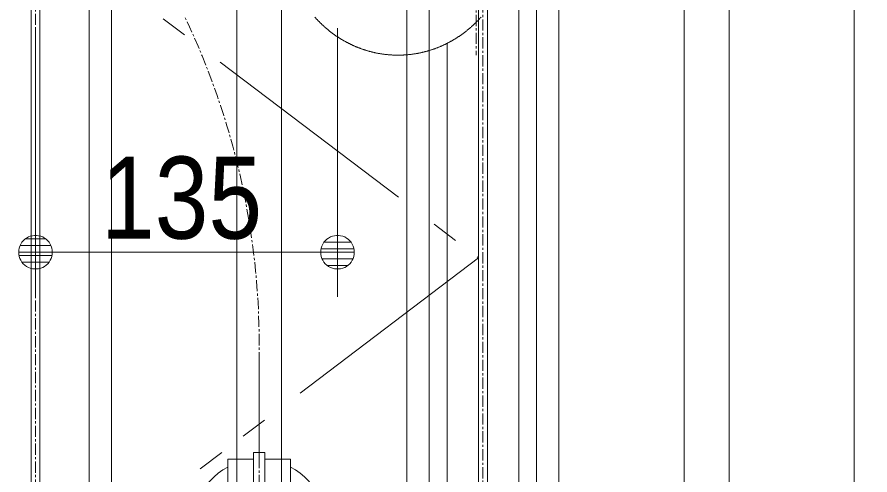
# Model space of a CAD drawing. Units: millimetres, scale not verified. Extents: x -6062 to 6062, y -3045 to 3045.
# Drawn here: x -4730.8 to -4349.5, y -1827 to -1622.5 of the extents above; entities that cross this region are included whole.
import ezdxf
from ezdxf.enums import TextEntityAlignment as Align

# ---------------------------------------------------------------- set-up
doc = ezdxf.new("R2010")
doc.units = ezdxf.units.MM
doc.header["$LTSCALE"] = 20
doc.linetypes.add('CHAIN1', pattern=[8, 5, -1, 1, -1])
doc.linetypes.add('DOUBLE_CHAIN1', pattern=[8.8, 5, -1, 0.6, -0.6, 0.6, -1])
for name, color, linetype, lineweight in [('0-1_5ボウル・キャビネット', 7, 'Continuous', 9), ('0-2_2寸法-1', 7, 'Continuous', 9), ('0-3_0', 7, 'Continuous', 9), ('0-5_4給排水', 7, 'Continuous', 9)]:
    doc.layers.add(name, color=color, linetype=linetype, lineweight=lineweight)
doc.styles.add('ＭＳ Ｐゴシック', font='')
doc.styles.get('ＭＳ Ｐゴシック').set_extended_font_data('MS PGothic')

# ---------------------------------------------------------------- blocks, each defined once
blk = doc.blocks.new('止水栓_正面_W100')
at = {"layer": '0-5_4給排水', "linetype": 'CHAIN1'}
for p, q in [((-2000, -1400), (-2000, 1400)), ((2000, -1400), (2000, 1400)), ((-3300, 0), (3300, 0))]:
    blk.add_line(p, q, dxfattribs=at)
at = {"layer": '0-5_4給排水'}
for p, q in [((-2200, 600), (-2200, 1200)), ((-1800, 600), (-1800, 1200)), ((1800, 600), (1800, 1200)), ((2200, 600), (2200, 1200))]:
    blk.add_line(p, q, dxfattribs=at)
for points in [[(-2050, 295.8), (-2050, 660), (-1950, 660), (-1950, 295.8)], [(1950, 295.8), (1950, 660), (2050, 660), (2050, 295.8)], [(-2050, 360), (-2180, 360), (-2180, 240)], [(-1820, 240), (-1820, 360), (-1950, 360)], [(1950, 360), (1820, 360), (1820, 240)], [(2180, 240), (2180, 360), (2050, 360)]]:
    blk.add_lwpolyline(points, dxfattribs=at)
for points in [[(-2050, 360), (-2280, 360), (-2280, 600), (-2050, 600)], [(-1720, 360), (-1950, 360), (-1950, 600), (-1720, 600)], [(1950, 360), (1720, 360), (1720, 600), (1950, 600)], [(2280, 360), (2050, 360), (2050, 600), (2280, 600)]]:
    blk.add_lwpolyline(points, close=True, dxfattribs=at)
for centre in [(-2000, 0), (2000, 0)]:
    blk.add_circle(centre, 300, dxfattribs=at)
for centre in [(-2000, 0), (2000, 0)]:
    blk.add_arc(centre, 600, 117.81814, 62.18186, dxfattribs=at)
blk = doc.blocks.new('グループ-20')
at = {"layer": '0-5_4給排水', "linetype": 'CHAIN1'}
blk.add_lwpolyline([(-56700, -36400), (-56700, -35542.6), (-56700, -35378.1)], dxfattribs=at)
blk.add_arc((-63482.5, -35378.1), 6782.5, 0, 25.57879, dxfattribs=at)
at = {"layer": '0-5_4給排水'}
blk.add_blockref('止水栓_正面_W100', (-58700, -37000), dxfattribs=at)
blk = doc.blocks.new('グループ-23')
at = {"layer": '0-1_5ボウル・キャビネット'}
for points in [[(-62660, -28600), (-54740, -28600), (-54740, -40600), (-62660, -40600)], [(-46740, -40600), (-54660, -40600), (-54660, -28600), (-46740, -28600)]]:
    blk.add_lwpolyline(points, close=True, dxfattribs=at)
blk = doc.blocks.new('グループ-24')
at = {"layer": '0-1_5ボウル・キャビネット'}
for p, q in [((-58740, -28600), (-58740, -40600)), ((-58660, -28600), (-58660, -40600)), ((-58220, -28600), (-58220, -40600)), ((-58020, -28600), (-58020, -40600)), ((-56900, -28600), (-56900, -40600)), ((-56500, -28600), (-56500, -40600)), ((-55380, -28600), (-55380, -40600)), ((-55180, -28600), (-55180, -40600)), ((-54220, -28600), (-54220, -40600)), ((-54020, -28600), (-54020, -40600)), ((-52900, -28600), (-52900, -40600)), ((-52500, -28600), (-52500, -40600)), ((-51380, -28600), (-51380, -40600))]:
    blk.add_line(p, q, dxfattribs=at)
blk = doc.blocks.new('グループ-25')
at = {"layer": '0-1_5ボウル・キャビネット'}
for name in ['グループ-23', 'グループ-24']:
    blk.add_blockref(name, (0, 0), dxfattribs=at)
blk = doc.blocks.new('グループ-26')
at = {"layer": '0-5_4給排水', "linetype": 'CHAIN1'}
for p, q in [((-58700, -21220), (-58700, -42300)), ((-54760, -26990), (-54760, -32790)), ((-54700, -30230), (-54700, -42300))]:
    blk.add_line(p, q, dxfattribs=at)
at = {"layer": '0-5_4給排水'}
for points in [[(-54380, -31330), (-54380, -41120), (-55020, -41120), (-55020, -32684.3)], [(-56110.2, -32542.1), (-56114, -32538.8), (-56117.8, -32535.4), (-56121.5, -32532.1), (-56125.3, -32528.7), (-56129, -32525.2), (-56132.7, -32521.8), (-56136.4, -32518.4), (-56140.1, -32514.9), (-56143.8, -32511.4), (-56147.4, -32507.9), (-56151, -32504.4), (-56154.7, -32500.8), (-56158.3, -32497.3), (-56161.8, -32493.7), (-56165.4, -32490.1), (-56169, -32486.5), (-56172.5, -32482.8), (-56176, -32479.2), (-56179.5, -32475.5), (-56183, -32471.8), (-56186.5, -32468.1), (-56189.9, -32464.4), (-56193.4, -32460.6), (-56196.8, -32456.8), (-56200.2, -32453.1), (-56203.6, -32449.3)], [(-54716.4, -32449.3), (-54719.8, -32453.1), (-54723.2, -32456.8), (-54726.6, -32460.6), (-54730.1, -32464.4), (-54733.5, -32468.1), (-54737, -32471.8), (-54740.5, -32475.5), (-54744, -32479.2), (-54747.5, -32482.8), (-54751, -32486.5), (-54754.6, -32490.1), (-54758.2, -32493.7), (-54761.7, -32497.3), (-54765.3, -32500.8), (-54769, -32504.4), (-54772.6, -32507.9), (-54776.2, -32511.4), (-54779.9, -32514.9), (-54783.6, -32518.4), (-54787.3, -32521.8), (-54791, -32525.2), (-54794.7, -32528.7), (-54798.5, -32532.1), (-54802.2, -32535.4), (-54806, -32538.8), (-54809.8, -32542.1), (-54813.6, -32545.4), (-54817.4, -32548.7), (-54821.3, -32552), (-54825.1, -32555.3), (-54829, -32558.5), (-54832.9, -32561.7), (-54836.8, -32564.9), (-54840.7, -32568.1), (-54844.6, -32571.3), (-54848.5, -32574.4), (-54852.5, -32577.5), (-54856.4, -32580.6), (-54860.4, -32583.7)], [(-55951.4, -32656.4), (-55955.7, -32653.9), (-55960, -32651.3), (-55964.3, -32648.7), (-55968.6, -32646.2), (-55972.9, -32643.5), (-55977.1, -32640.9), (-55981.4, -32638.2), (-55985.6, -32635.6), (-55989.8, -32632.9), (-55994, -32630.1), (-55998.2, -32627.4), (-56002.4, -32624.6), (-56006.6, -32621.9), (-56010.7, -32619), (-56014.9, -32616.2), (-56019, -32613.4), (-56023.1, -32610.5), (-56027.2, -32607.6), (-56031.3, -32604.7), (-56035.4, -32601.8), (-56039.5, -32598.8), (-56043.5, -32595.8), (-56047.5, -32592.8), (-56051.6, -32589.8), (-56055.6, -32586.8), (-56059.6, -32583.7), (-56063.6, -32580.6), (-56067.5, -32577.5), (-56071.5, -32574.4), (-56075.4, -32571.3), (-56079.3, -32568.1), (-56083.2, -32564.9), (-56087.1, -32561.7), (-56091, -32558.5), (-56094.9, -32555.3), (-56098.7, -32552), (-56102.6, -32548.7), (-56106.4, -32545.4), (-56110.2, -32542.1)], [(-54860.4, -32583.7), (-54864.4, -32586.8), (-54868.4, -32589.8), (-54872.5, -32592.8), (-54876.5, -32595.8), (-54880.5, -32598.8), (-54884.6, -32601.8), (-54888.7, -32604.7), (-54892.8, -32607.6), (-54896.9, -32610.5), (-54901, -32613.4), (-54905.1, -32616.2), (-54909.3, -32619), (-54913.4, -32621.9), (-54917.6, -32624.6), (-54921.8, -32627.4), (-54926, -32630.1), (-54930.2, -32632.9), (-54934.4, -32635.6), (-54938.6, -32638.2), (-54942.9, -32640.9), (-54947.1, -32643.5), (-54951.4, -32646.2), (-54955.7, -32648.7), (-54960, -32651.3), (-54964.3, -32653.9), (-54968.6, -32656.4), (-54972.9, -32658.9), (-54977.2, -32661.4), (-54981.6, -32663.8), (-54986, -32666.3), (-54990.3, -32668.7), (-54994.7, -32671.1), (-54999.1, -32673.5), (-55003.5, -32675.8), (-55007.9, -32678.1), (-55012.3, -32680.4), (-55016.8, -32682.7), (-55021.2, -32685), (-55025.7, -32687.2)], [(-55775.2, -32737.1), (-55779.9, -32735.5), (-55784.6, -32733.9), (-55789.3, -32732.2), (-55793.9, -32730.5), (-55798.6, -32728.8), (-55803.2, -32727), (-55807.9, -32725.3), (-55812.5, -32723.5), (-55817.1, -32721.6), (-55821.7, -32719.8), (-55826.3, -32717.9), (-55830.9, -32716.1), (-55835.5, -32714.1), (-55840.1, -32712.2), (-55844.7, -32710.3), (-55849.2, -32708.3), (-55853.8, -32706.3), (-55858.3, -32704.2), (-55862.9, -32702.2), (-55867.4, -32700.1), (-55871.9, -32698), (-55876.4, -32695.9), (-55880.9, -32693.8), (-55885.4, -32691.6), (-55889.9, -32689.4), (-55894.3, -32687.2), (-55898.8, -32685), (-55903.2, -32682.7), (-55907.7, -32680.4), (-55912.1, -32678.1), (-55916.5, -32675.8), (-55920.9, -32673.5), (-55925.3, -32671.1), (-55929.7, -32668.7), (-55934, -32666.3), (-55938.4, -32663.8), (-55942.8, -32661.4), (-55947.1, -32658.9), (-55951.4, -32656.4)], [(-55025.7, -32687.2), (-55030.1, -32689.4), (-55034.6, -32691.6), (-55039.1, -32693.8), (-55043.6, -32695.9), (-55048.1, -32698), (-55052.6, -32700.1), (-55057.1, -32702.2), (-55061.7, -32704.2), (-55066.2, -32706.3), (-55070.8, -32708.3), (-55075.3, -32710.3), (-55079.9, -32712.2), (-55084.5, -32714.1), (-55089.1, -32716.1), (-55093.7, -32717.9), (-55098.3, -32719.8), (-55102.9, -32721.6), (-55107.5, -32723.5), (-55112.1, -32725.3), (-55116.8, -32727), (-55121.4, -32728.8), (-55126.1, -32730.5), (-55130.7, -32732.2), (-55135.4, -32733.9), (-55140.1, -32735.5), (-55144.8, -32737.1), (-55149.5, -32738.7), (-55154.2, -32740.3), (-55158.9, -32741.9), (-55163.6, -32743.4), (-55168.3, -32744.9), (-55173, -32746.4), (-55177.8, -32747.8), (-55182.5, -32749.3), (-55187.3, -32750.7), (-55192, -32752.1), (-55196.8, -32753.4), (-55201.6, -32754.8), (-55206.3, -32756.1)], [(-55587.9, -32781.5), (-55592.7, -32780.8), (-55597.6, -32780.1), (-55602.5, -32779.4), (-55607.4, -32778.7), (-55612.3, -32777.9), (-55617.1, -32777.1), (-55622, -32776.3), (-55626.9, -32775.4), (-55631.7, -32774.6), (-55636.6, -32773.7), (-55641.4, -32772.8), (-55646.3, -32771.8), (-55651.1, -32770.9), (-55656, -32769.9), (-55660.8, -32768.9), (-55665.7, -32767.8), (-55670.5, -32766.8), (-55675.3, -32765.7), (-55680.1, -32764.5), (-55684.9, -32763.4), (-55689.7, -32762.2), (-55694.5, -32761.1), (-55699.3, -32759.8), (-55704.1, -32758.6), (-55708.9, -32757.3), (-55713.7, -32756.1), (-55718.4, -32754.8), (-55723.2, -32753.4), (-55728, -32752.1), (-55732.7, -32750.7), (-55737.5, -32749.3), (-55742.2, -32747.8), (-55747, -32746.4), (-55751.7, -32744.9), (-55756.4, -32743.4), (-55761.1, -32741.9), (-55765.8, -32740.3), (-55770.5, -32738.7), (-55775.2, -32737.1)], [(-55396, -32787.9), (-55400.9, -32788.2), (-55405.8, -32788.5), (-55410.7, -32788.7), (-55415.6, -32789), (-55420.6, -32789.2), (-55425.5, -32789.4), (-55430.4, -32789.5), (-55435.3, -32789.7), (-55440.3, -32789.8), (-55445.2, -32789.9), (-55450.1, -32789.9), (-55455.1, -32790), (-55460, -32790), (-55464.9, -32790), (-55469.9, -32789.9), (-55474.8, -32789.9), (-55479.7, -32789.8), (-55484.7, -32789.7), (-55489.6, -32789.5), (-55494.5, -32789.4), (-55499.4, -32789.2), (-55504.4, -32789), (-55509.3, -32788.7), (-55514.2, -32788.5), (-55519.1, -32788.2), (-55524, -32787.9), (-55529, -32787.5), (-55533.9, -32787.2), (-55538.8, -32786.8), (-55543.7, -32786.4), (-55548.6, -32785.9), (-55553.5, -32785.4), (-55558.5, -32785), (-55563.4, -32784.4), (-55568.3, -32783.9), (-55573.2, -32783.3), (-55578.1, -32782.7), (-55583, -32782.1), (-55587.9, -32781.5)], [(-55206.3, -32756.1), (-55211.1, -32757.3), (-55215.9, -32758.6), (-55220.7, -32759.8), (-55225.5, -32761.1), (-55230.3, -32762.2), (-55235.1, -32763.4), (-55239.9, -32764.5), (-55244.7, -32765.7), (-55249.5, -32766.8), (-55254.3, -32767.8), (-55259.2, -32768.9), (-55264, -32769.9), (-55268.9, -32770.9), (-55273.7, -32771.8), (-55278.6, -32772.8), (-55283.4, -32773.7), (-55288.3, -32774.6), (-55293.1, -32775.4), (-55298, -32776.3), (-55302.9, -32777.1), (-55307.7, -32777.9), (-55312.6, -32778.7), (-55317.5, -32779.4), (-55322.4, -32780.1), (-55327.3, -32780.8), (-55332.1, -32781.5), (-55337, -32782.1), (-55341.9, -32782.7), (-55346.8, -32783.3), (-55351.7, -32783.9), (-55356.6, -32784.4), (-55361.5, -32785), (-55366.5, -32785.4), (-55371.4, -32785.9), (-55376.3, -32786.4), (-55381.2, -32786.8), (-55386.1, -32787.2), (-55391, -32787.5), (-55396, -32787.9)]]:
    blk.add_lwpolyline(points, dxfattribs=at)
blk = doc.blocks.new('_Dot')
at = {"layer": '0-3_0'}
for p, q in [((7.99, 6), (-7.99, 6)), ((-10, 0), (-20, 0)), ((9.78, 2), (-9.78, 2)), ((9.16, -3.98), (-9.16, -3.98)), ((6, -7.98), (-6, -7.98))]:
    blk.add_line(p, q, dxfattribs=at)
for points in [[(10, 0), (9.92, 1.25), (9.69, 2.49), (9.3, 3.68), (8.76, 4.82), (8.09, 5.88), (7.29, 6.85), (6.37, 7.71), (5.36, 8.44), (4.26, 9.05), (3.09, 9.51), (1.87, 9.82), (0.63, 9.98), (-0.63, 9.98), (-1.87, 9.82), (-3.09, 9.51), (-4.26, 9.05), (-5.36, 8.44), (-6.37, 7.71), (-7.29, 6.85), (-8.09, 5.88), (-8.76, 4.82), (-9.3, 3.68), (-9.69, 2.49), (-9.92, 1.25), (-10, 0), (0, 0)], [(-10, 0), (-9.92, -1.25), (-9.69, -2.49), (-9.3, -3.68), (-8.76, -4.82), (-8.09, -5.88), (-7.29, -6.85), (-6.37, -7.71), (-5.36, -8.44), (-4.26, -9.05), (-3.09, -9.51), (-1.87, -9.82), (-0.63, -9.98), (0.63, -9.98), (1.87, -9.82), (3.09, -9.51), (4.26, -9.05), (5.36, -8.44), (6.37, -7.71), (7.29, -6.85), (8.09, -5.88), (8.76, -4.82), (9.3, -3.68), (9.69, -2.49), (9.92, -1.25), (10, 0), (0, 0)]]:
    blk.add_lwpolyline(points, close=True, dxfattribs=at)

msp = doc.modelspace()

# ---------------------------------------------------------------- linework, layer by layer
at = {"layer": '0-1_5ボウル・キャビネット', "linetype": 'DOUBLE_CHAIN1'}
msp.add_lwpolyline([(-4920.5, -1430), (-4524.5, -1730), (-4920.5, -2030)], dxfattribs=at)
at = {"layer": '0-2_2寸法-1'}
for p, q in [((-4722.5, -1627.5), (-4722.5, -1747.5)), ((-4587.5, -1627.5), (-4587.5, -1747.5)), ((-4707.49, -1727.5), (-4602.51, -1727.5))]:
    msp.add_line(p, q, dxfattribs=at)

# ---------------------------------------------------------------- block references
at = {"layer": '0-1_5ボウル・キャビネット', "xscale": 0.05, "yscale": 0.05}
msp.add_blockref('グループ-25', (-1787.5, 0), dxfattribs=at)
at = {"layer": '0-2_2寸法-1', "xscale": 0.7503418, "yscale": 0.7503418, "rotation": 180}
msp.add_blockref('_Dot', (-4722.5, -1727.5), dxfattribs=at)
at = {"layer": '0-2_2寸法-1', "xscale": 0.7503418, "yscale": 0.7503418}
msp.add_blockref('_Dot', (-4587.5, -1727.5), dxfattribs=at)
at = {"layer": '0-5_4給排水', "xscale": 0.05, "yscale": 0.05}
for name in ['グループ-26', 'グループ-20']:
    msp.add_blockref(name, (-1787.5, 0), dxfattribs=at)

# ---------------------------------------------------------------- texts
at = {"layer": '0-2_2寸法-1', "style": 'ＭＳ Ｐゴシック', "width": 0.9}
msp.add_text('135', height=36.66, dxfattribs=at).set_placement((-4693.22, -1732.46), align=Align.BOTTOM_LEFT)

doc.saveas('drawing.dxf')
